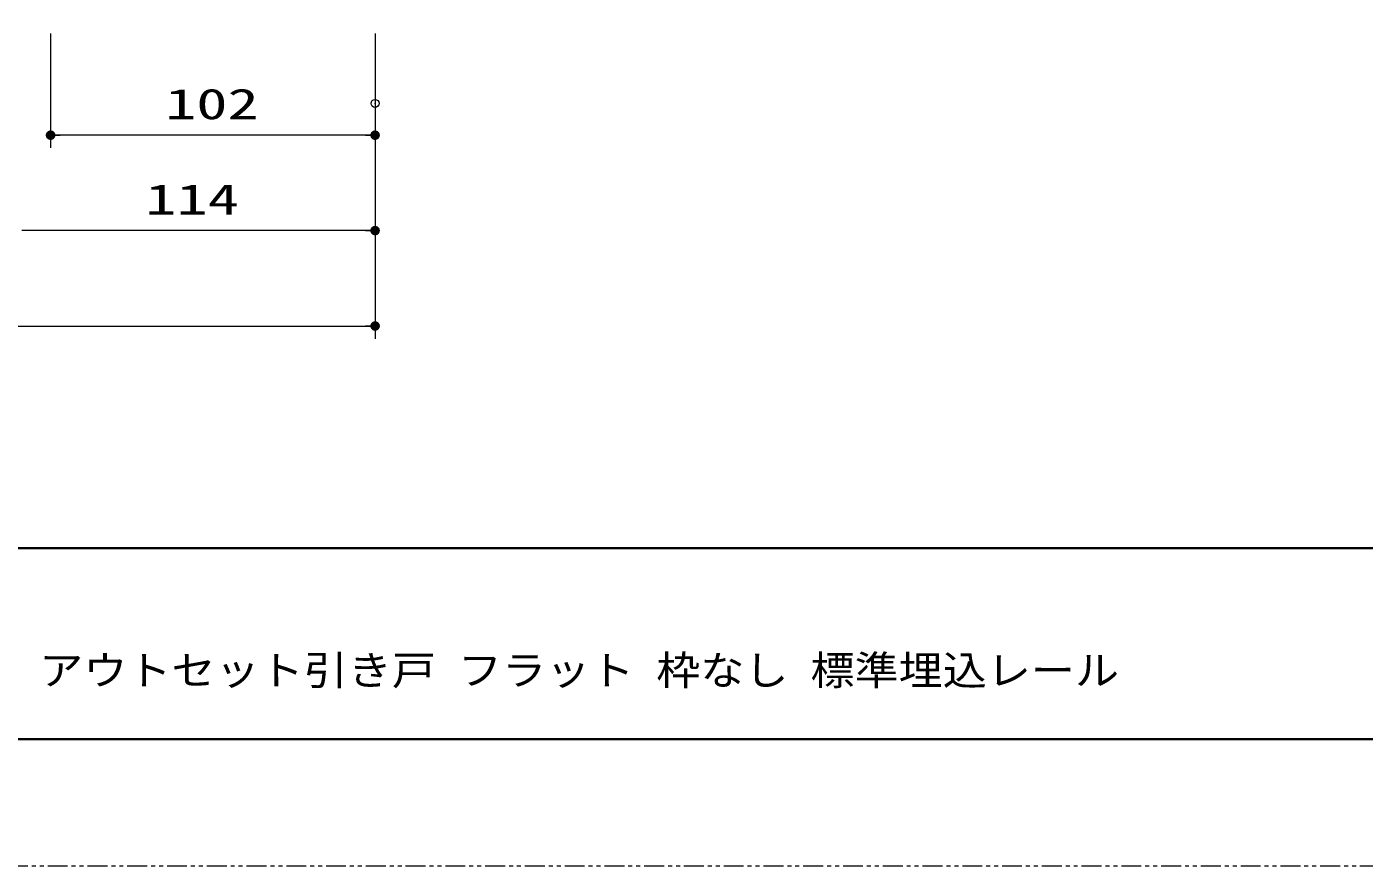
# Model space of a CAD drawing. Units: millimetres, scale not verified. Extents: x -1306 to 1306, y -607 to 607.
# Drawn here: x -663.3 to -242.9, y -594 to -330 of the extents above; entities that cross this region are included whole.
import ezdxf
from ezdxf.enums import TextEntityAlignment as Align

# ---------------------------------------------------------------- set-up
doc = ezdxf.new("R2010")
doc.units = ezdxf.units.MM
doc.header["$LTSCALE"] = 5
doc.header["$PDMODE"] = 32
doc.header["$PDSIZE"] = 2.5
doc.linetypes.add('USER2', pattern=[2.5, 1.25, -0.25, 0.25, -0.25, 0.25, -0.25])
for name, color, linetype, lineweight in [('0-6_寸法線', 3, 'Continuous', 13), ('0-7_0', 3, 'Continuous', 25), ('0-8_DEFPOINTS', 7, 'Continuous', 5), ('0-9_陰線', 1, 'USER2', 9), ('0-F_図面枠', 7, 'Continuous', 35)]:
    doc.layers.add(name, color=color, linetype=linetype, lineweight=lineweight)
doc.styles.add('ＭＳ ゴシック', font='')
doc.styles.get('ＭＳ ゴシック').set_extended_font_data('MS Gothic')

# ---------------------------------------------------------------- blocks, each defined once
blk = doc.blocks.new('_DOT')
at = {"layer": '0-7_0'}
blk.add_line((-2.5, 0), (-5, 0), dxfattribs=at)
for points in [[(0, 0), (-2.5, 0), (-2.48, 0.313)], [(0, 0), (-2.48, -0.313), (-2.5, 0)], [(0, 0), (-2.48, 0.313), (-2.421, 0.622)], [(0, 0), (-2.421, -0.622), (-2.48, -0.313)], [(0, 0), (-2.421, 0.622), (-2.324, 0.92)], [(0, 0), (-2.324, -0.92), (-2.421, -0.622)], [(0, 0), (-2.324, 0.92), (-2.191, 1.204)], [(0, 0), (-2.191, -1.204), (-2.324, -0.92)], [(0, 0), (-2.191, 1.204), (-2.023, 1.469)], [(0, 0), (-2.023, -1.469), (-2.191, -1.204)], [(0, 0), (-2.023, 1.469), (-1.822, 1.711)], [(0, 0), (-1.822, -1.711), (-2.023, -1.469)], [(0, 0), (-1.822, 1.711), (-1.594, 1.926)], [(0, 0), (-1.594, -1.926), (-1.822, -1.711)], [(0, 0), (-1.594, 1.926), (-1.34, 2.111)], [(0, 0), (-1.34, -2.111), (-1.594, -1.926)], [(0, 0), (-1.34, 2.111), (-1.064, 2.262)], [(0, 0), (-1.064, -2.262), (-1.34, -2.111)], [(0, 0), (-1.064, 2.262), (-0.773, 2.378)], [(0, 0), (-0.773, -2.378), (-1.064, -2.262)], [(0, 0), (-0.773, 2.378), (-0.468, 2.456)], [(0, 0), (-0.468, -2.456), (-0.773, -2.378)], [(0, 0), (-0.468, 2.456), (-0.157, 2.495)], [(0, 0), (-0.157, -2.495), (-0.468, -2.456)], [(0, 0), (-0.157, 2.495), (0.157, 2.495)], [(0, 0), (0.157, -2.495), (-0.157, -2.495)], [(0, 0), (0.157, 2.495), (0.468, 2.456)], [(0, 0), (0.468, 2.456), (0.773, 2.378)], [(0, 0), (0.773, 2.378), (1.064, 2.262)], [(0, 0), (1.064, 2.262), (1.34, 2.111)], [(0, 0), (1.34, 2.111), (1.594, 1.926)], [(0, 0), (1.594, 1.926), (1.822, 1.711)], [(0, 0), (1.822, 1.711), (2.023, 1.469)], [(0, 0), (2.023, 1.469), (2.191, 1.204)], [(0, 0), (2.191, 1.204), (2.324, 0.92)], [(0, 0), (2.324, 0.92), (2.421, 0.622)], [(0, 0), (2.421, 0.622), (2.48, 0.313)], [(0, 0), (2.48, 0.313), (2.5, 0)], [(0, 0), (0.468, -2.456), (0.157, -2.495)], [(0, 0), (0.773, -2.378), (0.468, -2.456)], [(0, 0), (1.064, -2.262), (0.773, -2.378)], [(0, 0), (1.34, -2.111), (1.064, -2.262)], [(0, 0), (1.594, -1.926), (1.34, -2.111)], [(0, 0), (1.822, -1.711), (1.594, -1.926)], [(0, 0), (2.023, -1.469), (1.822, -1.711)], [(0, 0), (2.191, -1.204), (2.023, -1.469)], [(0, 0), (2.324, -0.92), (2.191, -1.204)], [(0, 0), (2.421, -0.622), (2.324, -0.92)], [(0, 0), (2.48, -0.313), (2.421, -0.622)], [(0, 0), (2.5, 0), (2.48, -0.313)]]:
    blk.add_solid(points, dxfattribs=at)

msp = doc.modelspace()

# ---------------------------------------------------------------- linework, layer by layer
at = {"layer": '0-6_寸法線'}
for p, q in [((-655.821, -332.142), (-655.821, -368.142)), ((-553.817, -332.142), (-553.817, -368.142)), ((-556.817, -364.142), (-652.821, -364.142)), ((-553.817, -362.142), (-553.817, -428.142)), ((-553.817, -362.142), (-553.817, -398.142)), ((-556.817, -394.142), (-664.821, -394.142)), ((-950.821, -424.142), (-556.817, -424.142))]:
    msp.add_line(p, q, dxfattribs=at)
at = {"layer": '0-8_DEFPOINTS'}
for p in [(-553.817, -354.142), (-553.817, -354.142), (-655.821, -364.142), (-553.817, -424.142)]:
    msp.add_point(p, dxfattribs=at)
at = {"layer": '0-9_陰線', "color": 4}
msp.add_line((387.036, -594), (-1292.964, -594), dxfattribs=at)
at = {"layer": '0-F_図面枠'}
msp.add_line((-1252.964, -494), (347.036, -494), dxfattribs=at)
msp.add_lwpolyline([(-1252.964, -554), (347.036, -554), (347.036, 554), (-1252.964, 554)], close=True, dxfattribs=at)

# ---------------------------------------------------------------- block references
at = {"layer": '0-6_寸法線', "xscale": 0.6, "yscale": 0.6, "rotation": 180}
msp.add_blockref('_DOT', (-655.821, -364.142), dxfattribs=at)
at = {"layer": '0-6_寸法線', "xscale": 0.6, "yscale": 0.6}
for p in [(-553.817, -364.142), (-553.817, -394.142), (-553.817, -424.142)]:
    msp.add_blockref('_DOT', p, dxfattribs=at)

# ---------------------------------------------------------------- texts
at = {"layer": '0-6_寸法線', "style": 'ＭＳ ゴシック', "width": 1.5}
for s, p in [('102', (-619.819, -361.993)), ('114', (-626.057, -391.993))]:
    msp.add_text(s, height=9.604, dxfattribs=at).set_placement(p, align=Align.BOTTOM_LEFT)
at = {"layer": '0-F_図面枠', "style": 'ＭＳ ゴシック', "width": 1.1}
msp.add_text('CFP H2100・2400 W694・794・894 アウトセット引き戸 フラット 枠なし 標準埋込レール', height=9.236, dxfattribs=at).set_placement((-873.76, -539.776), align=Align.BOTTOM_LEFT)

doc.saveas('drawing.dxf')
